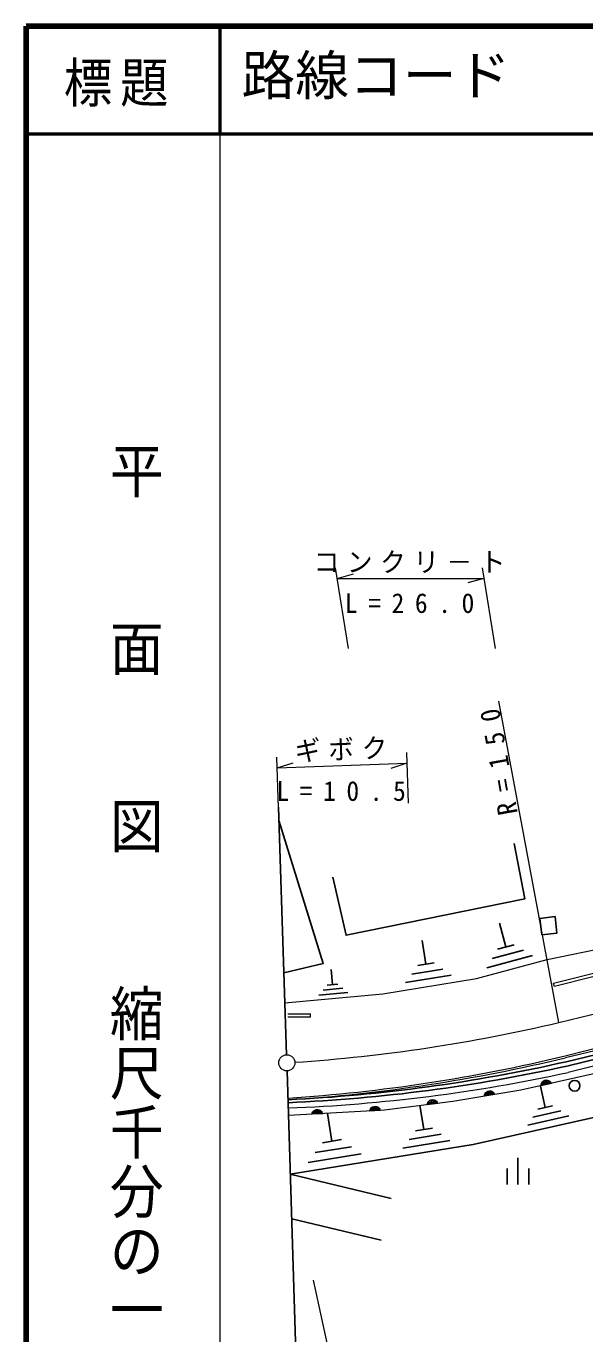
# Model space of a CAD drawing. Units: millimetres, scale not verified. Extents: x -1250 to 680000, y -1250 to 380000.
# Drawn here: x 40000 to 91912, y 258474 to 380000 of the extents above; entities that cross this region are included whole.
import ezdxf
from ezdxf.enums import TextEntityAlignment as Align

# ---------------------------------------------------------------- set-up
doc = ezdxf.new("R2010")
doc.units = ezdxf.units.MM
doc.header["$LTSCALE"] = 1000
for name, color, linetype, lineweight in [('S-BGD-BGD3', 7, 'Continuous', 13), ('S-BGD-ETRL', 7, 'Continuous', 13), ('S-BGD-EXPL', 7, 'Continuous', 13), ('S-BGD-EXS1', 7, 'Continuous', 13), ('S-BGD-LWCN', 7, 'Continuous', 13), ('S-TTL', 2, 'Continuous', 140), ('S-TTL-BAND', 7, 'Continuous', 25), ('S-TTL-LINE', 7, 'Continuous', 50), ('S-TTL-TXT', 7, 'Continuous', 13)]:
    doc.layers.add(name, color=color, linetype=linetype, lineweight=lineweight)
doc.layers.add('S-BGD-HTXT', color=7, linetype='Continuous')
doc.styles.add('@ＭＳ ゴシック', font='')
doc.styles.add('ＭＳ ゴシック', font='')
doc.styles.get('@ＭＳ ゴシック').set_extended_font_data('@MS Gothic')
doc.styles.get('ＭＳ ゴシック').set_extended_font_data('MS Gothic')

# ---------------------------------------------------------------- blocks, each defined once
blk = doc.blocks.new('MARK1170C15L13W1')
at = {"color": 7, "linetype": 'Continuous', "lineweight": 13}
for p, q in [((0.006, -0.046), (0.006, 0.046)), ((0.012, 0.044), (0.012, -0.044)), ((0.018, -0.042), (0.018, 0.042)), ((0.024, 0.036), (0.024, -0.036)), ((0.03, -0.03), (0.03, 0.03)), ((0.036, 0.02), (0.036, -0.02))]:
    blk.add_line(p, q, dxfattribs=at)
blk.add_lwpolyline([(0, 0.05), (0.012, 0.046), (0.022, 0.04), (0.032, 0.03), (0.038, 0.02), (0.042, 0.008), (0.042, -0.008), (0.038, -0.02), (0.032, -0.03), (0.022, -0.04), (0.012, -0.046), (0, -0.05)], close=True, dxfattribs=at)
blk = doc.blocks.new('MARK1172C15L6W1')
at = {"color": 7, "linetype": 'Continuous', "lineweight": 25}
for p, q in [((-0.034, -0.05), (-0.034, 0.05)), ((-0.018, 0.034), (-0.018, -0.034)), ((-0.002, -0.018), (-0.002, 0.018)), ((-0.002, 0), (0.05, 0))]:
    blk.add_line(p, q, dxfattribs=at)
blk = doc.blocks.new('MARK1125C15L6W1')
at = {"color": 7, "linetype": 'Continuous', "lineweight": 25}
for p, q in [((0, 0.05), (0, -0.05)), ((-0.04, 0.01), (-0.04, -0.05)), ((0.04, 0.01), (0.04, -0.05))]:
    blk.add_line(p, q, dxfattribs=at)
blk = doc.blocks.new('MARK1190C15L6W1')
at = {"color": 7, "linetype": 'Continuous', "lineweight": 25}
blk.add_circle((0, 0), 0.05, dxfattribs=at)
blk = doc.blocks.new('MARK5C15L9W1')
at = {"color": 7, "linetype": 'Continuous', "lineweight": 13}
blk.add_circle((0, 0), 0.05, dxfattribs=at)
blk = doc.blocks.new('MARK28C15L15W1')
at = {"color": 7, "linetype": 'Continuous', "lineweight": 13}
blk.add_line((0, 0), (0.014, -0.05), dxfattribs=at)

msp = doc.modelspace()

# ---------------------------------------------------------------- linework, layer by layer
at = {"layer": 'S-BGD-BGD3'}
msp.add_line((89495, 287411), (160229, 304749), dxfattribs=at)
msp.add_arc((54942, 433378), 150000, 273.83302, 283.31779, dxfattribs=at)
at = {"layer": 'S-BGD-ETRL'}
for p, q in [((69943, 322153), (68753, 329660)), ((82374, 329660), (83565, 322153)), ((68909, 328672), (82531, 328672)), ((89495, 287411), (83911, 317266)), ((75347, 312499), (75496, 307791)), ((63453, 307359), (63305, 312066)), ((63336, 311066), (75379, 311499)), ((70165, 247592), (66699, 263455))]:
    msp.add_line(p, q, dxfattribs=at)
at = {"layer": 'S-BGD-EXPL'}
for p, q in [((89078, 290765), (89005, 291056)), ((64323, 288210), (66423, 288210)), ((66423, 287910), (66423, 288210)), ((66423, 287910), (64323, 287910))]:
    msp.add_line(p, q, dxfattribs=at)
for points in [[(89005, 291056), (106690, 295486), (125876, 302941), (139866, 306479)], [(139940, 306189), (125967, 302655), (106781, 295199), (89078, 290765)], [(90074, 284316), (98867, 286530), (117443, 291208)], [(117517, 290917), (98940, 286239), (90108, 284131)], [(96186, 283403), (85977, 281116), (79647, 280073), (73281, 279246), (64375, 278757)]]:
    msp.add_lwpolyline(points, dxfattribs=at)
for centre, start, end in [((54641, 430071), 273.70102, 283.66331), ((54842, 429927), 273.62601, 283.59793)]:
    msp.add_arc(centre, 150000, start, end, dxfattribs=at)
at = {"layer": 'S-BGD-EXS1'}
msp.add_line((58000, 370000), (58000, 20000), dxfattribs=at)
at = {"layer": 'S-BGD-LWCN'}
for points in [[(194043, 306714), (182445, 304930), (155246, 298762), (119128, 289961), (90364, 282765)], [(64040, 289242), (73129, 290059), (81847, 291497), (88403, 293252), (94152, 294449), (113865, 301184)]]:
    msp.add_lwpolyline(points, dxfattribs=at)
msp.add_arc((58544, 429351), 150000, 272.21927, 282.24727, dxfattribs=at)
at = {"layer": 'S-TTL'}
for p, q in [((40000, 380000), (40000, 20000)), ((680000, 380000), (40000, 380000))]:
    msp.add_line(p, q, dxfattribs=at)
at = {"layer": 'S-TTL-BAND'}
for p, q in [((64197, 284414), (63451, 307412)), ((89139, 297247), (87724, 297083)), ((87724, 297083), (87902, 295558)), ((89139, 297247), (89317, 295722)), ((89317, 295722), (87902, 295558)), ((64041, 289220), (64040, 289242)), ((64245, 282915), (65202, 252373)), ((81549, 276077), (95751, 279260)), ((64676, 269167), (72972, 267168))]:
    msp.add_line(p, q, dxfattribs=at)
for points in [[(307532, 278360), (306928, 280464), (285660, 291184), (271199, 297682), (259481, 302203), (244882, 305244), (226056, 307814), (218791, 308307), (203832, 308407), (194415, 307934), (181389, 305698), (170527, 303440), (151761, 298930), (96820, 285350), (90178, 283760)], [(193939, 307260), (181212, 305129), (170402, 302984), (90252, 283361)], [(63950, 292018), (67602, 292883), (63494, 306086)], [(68500, 300915), (69723, 295520), (86339, 298901), (85332, 304044)], [(73911, 271059), (64546, 273315), (81549, 276077)]]:
    msp.add_lwpolyline(points, dxfattribs=at)
for centre, start, end in [((57015, 430049), 272.79469, 282.77267), ((57832, 429815), 272.48579, 282.48236)]:
    msp.add_arc(centre, 150000, start, end, dxfattribs=at)
at = {"layer": 'S-TTL-LINE'}
for p, q in [((58000, 380000), (58000, 370000)), ((40000, 370000), (680000, 370000))]:
    msp.add_line(p, q, dxfattribs=at)

# ---------------------------------------------------------------- block references
at = {"layer": 'S-BGD-ETRL', "xscale": 30000, "yscale": 30000}
for p, rotation in [((68909, 328672), 90), ((82531, 328672), 270), ((63336, 311066), 92.05902), ((75379, 311499), 272.05902)]:
    msp.add_blockref('MARK28C15L15W1', p, dxfattribs=dict(at, rotation=rotation))
at = {"layer": 'S-BGD-EXPL', "xscale": 10000, "yscale": 10000}
for p, rotation in [((88327, 281643), 102.62643), ((83055, 280635), 99.35671), ((72417, 279198), 93.14105), ((77748, 279826), 97.40373), ((67056, 278904), 93.14105)]:
    msp.add_blockref('MARK1170C15L13W1', p, dxfattribs=dict(at, rotation=rotation))
at = {"layer": 'S-BGD-HTXT', "xscale": 15000, "yscale": 15000}
msp.add_blockref('MARK5C15L9W1', (64221, 283665), dxfattribs=at)
at = {"layer": 'S-TTL-BAND'}
for p, xscale, yscale, rotation in [((84551, 294517), 44000, 44000, 104.98084), ((77137, 292904), 43000, 43000, 99.37031), ((68461, 290986), 27000, 27000, 95.2741), ((88218, 279595), 39000, 39000, 102.63326), ((76945, 277560), 44000, 44000, 99.2239), ((68394, 276481), 50000, 50000, 99.2239)]:
    msp.add_blockref('MARK1172C15L6W1', p, dxfattribs=dict(at, xscale=xscale, yscale=yscale, rotation=rotation))
for name, p, xscale, yscale in [('MARK1190C15L6W1', (90959, 281531), 10000, 10000), ('MARK1125C15L6W1', (85700, 273589), 25000, 25000)]:
    msp.add_blockref(name, p, dxfattribs=dict(at, xscale=xscale, yscale=yscale))

# ---------------------------------------------------------------- texts
at = {"layer": 'S-BGD-ETRL', "char_height": 1833, "attachment_point": 7, "style": 'ＭＳ ゴシック'}
for s, insert in [('\\T1.3;\\W0.95;コンクリ－ト', (66720, 329172)), ('\\T1.83;\\W0.95;L=26.0', (69616, 325438)), ('\\T1.83;\\W0.95;L=10.5', (63253, 307975))]:
    msp.add_mtext(s, dxfattribs=dict(at, insert=insert))
for s, insert, rotation in [('\\T1.86;\\W0.95;R=150', (85718, 306865), 100.1), ('\\T1.31;\\W0.95;ギボク', (65007, 311574), 2.1)]:
    msp.add_mtext(s, dxfattribs=dict(at, insert=insert, rotation=rotation))
at = {"layer": 'S-BGD-EXS1', "style": '@ＭＳ ゴシック', "width": 1.1}
for s, p in [('平\u3000\u3000面\u3000\u3000図', (47277, 341475)), ('縮尺千分の一', (47277, 291030))]:
    msp.add_text(s, height=3666, rotation=270, dxfattribs=at).set_placement(p, align=Align.BOTTOM_LEFT)
at = {"layer": 'S-TTL-TXT', "style": 'ＭＳ ゴシック'}
msp.add_text('路線コード', height=3666, dxfattribs=at).set_placement((60000, 372500), align=Align.BOTTOM_LEFT)
at = {"layer": 'S-TTL-TXT', "insert": (43500, 372500), "char_height": 3666, "attachment_point": 7, "style": 'ＭＳ ゴシック'}
msp.add_mtext('\\T1.16;\\W0.9;標題', dxfattribs=at)

doc.saveas('drawing.dxf')
